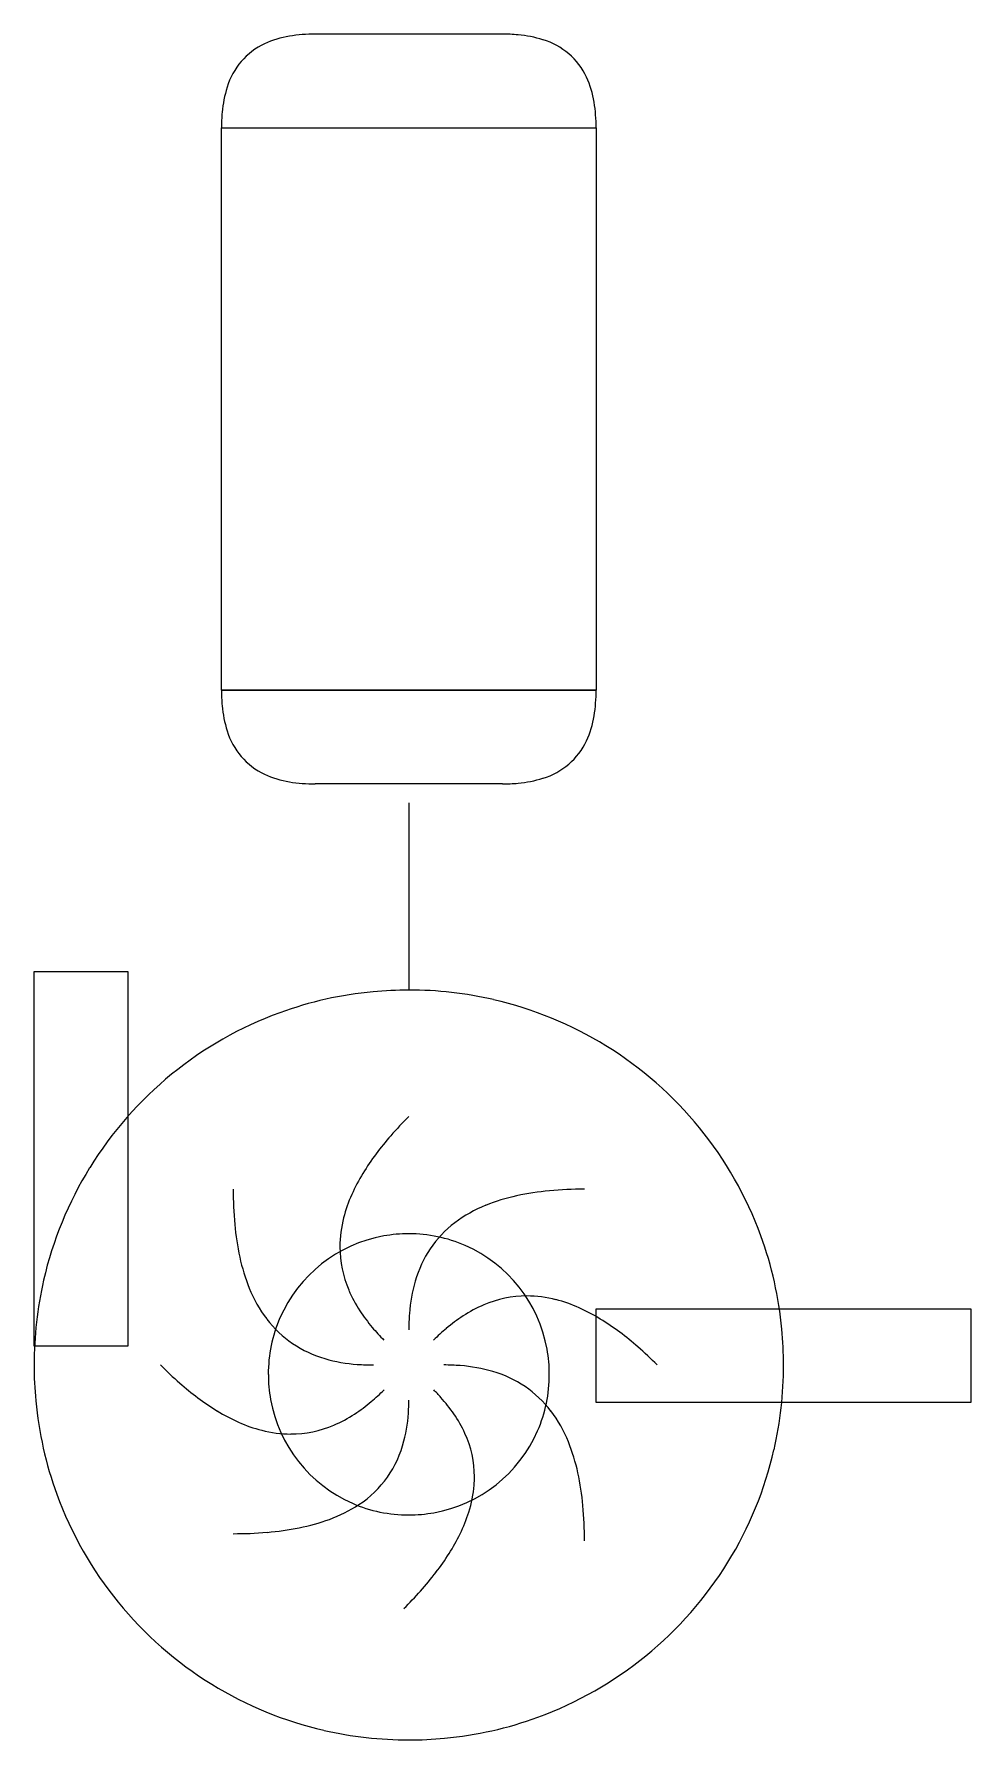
# Model space of a CAD drawing. Extents: x 2.8 to 16, y -2.6 to 21.4.
import ezdxf

# ---------------------------------------------------------------- set-up
doc = ezdxf.new("R2010")
doc.units = 0
doc.layers.add('DEFAULT_255_2_778', color=255, linetype='CONTINUOUS')

msp = doc.modelspace()

# ---------------------------------------------------------------- linework, layer by layer
at = {"layer": 'DEFAULT_255_2_778'}
for p, q in [((9.393, 21.431), (6.747, 21.431)), ((5.424, 12.171), (5.424, 20.108)), ((5.424, 20.108), (10.716, 20.108)), ((5.424, 20.108), (10.716, 20.108)), ((10.716, 20.108), (10.716, 12.171)), ((10.716, 12.171), (5.424, 12.171)), ((5.424, 12.171), (10.716, 12.171)), ((9.393, 10.848), (6.747, 10.848)), ((8.07, 10.583), (8.07, 7.938)), ((2.778, 8.202), (4.101, 8.202)), ((2.778, 2.91), (2.778, 8.202)), ((4.101, 8.202), (4.101, 2.91)), ((10.716, 3.44), (16.007, 3.44)), ((10.716, 2.117), (10.716, 3.44)), ((16.007, 3.44), (16.007, 2.117)), ((4.101, 2.91), (2.778, 2.91)), ((2.778, 2.646), (2.778, 2.646)), ((6.085, 2.514), (6.085, 2.514)), ((16.007, 2.117), (10.716, 2.117))]:
    msp.add_line(p, q, dxfattribs=at)
for centre, radius, start, end in [((6.734, 19.31), 2.121, 89.6513, 99.4995), ((9.397, 19.107), 2.324, 84.6973, 90.1145), ((6.451, 20.401), 0.987, 115.0053, 163.5305), ((6.604, 20.059), 1.362, 99.3162, 114.7839), ((9.471, 19.8), 1.627, 72.349, 85.037), ((9.685, 20.405), 0.987, 25.0077, 73.5324), ((9.343, 20.251), 1.361, 9.3169, 24.7856), ((7.055, 20.187), 1.627, 162.3478, 175.0366), ((8.594, 20.121), 2.121, 359.6512, 9.5003), ((7.748, 20.113), 2.324, 174.6969, 180.1145), ((7.748, 12.166), 2.324, 179.8855, 185.3031), ((8.594, 12.158), 2.121, 350.4997, 0.3488), ((7.055, 12.092), 1.627, 184.9634, 197.6522), ((9.343, 12.028), 1.361, 335.2144, 350.6831), ((6.451, 11.879), 0.987, 196.4695, 244.9947), ((9.685, 11.875), 0.987, 286.4676, 334.9923), ((6.604, 12.221), 1.362, 245.2161, 260.6838), ((6.734, 12.969), 2.121, 260.5005, 270.3487), ((9.397, 13.172), 2.324, 269.8855, 275.3027), ((9.471, 12.479), 1.627, 274.963, 287.651), ((8.056, 2.654), 5.283, 95.3311, 110.027), ((8.069, 2.533), 5.404, 89.9908, 95.3519), ((8.074, 2.593), 5.345, 77.0929, 90.0427), ((8.091, 2.677), 5.258, 58.3176, 77.067), ((8.061, 2.654), 5.285, 110.0832, 148.3283), ((8.078, 2.654), 5.285, 20.0831, 58.3278), ((11.961, 2.252), 5.51, 134.9251, 138.8003), ((11.097, 3.008), 4.362, 138.7976, 143.1216), ((10.353, 3.564), 3.433, 143.0926, 148.6569), ((8.038, 2.667), 5.259, 148.3181, 167.0674), ((9.694, 3.964), 2.662, 148.6194, 155.8944), ((10.875, 5.113), 5.286, 179.8601, 185.24), ((10.398, 1.326), 3.794, 95.1937, 102.2541), ((10.537, -0.159), 5.286, 89.8601, 95.24), ((9.15, 4.206), 2.068, 155.8555, 165.485), ((9.863, 3.135), 1.901, 111.8452, 126.9835), ((10.158, 2.413), 2.681, 102.1785, 111.9724), ((9.39, 4.974), 3.794, 185.1937, 192.2541), ((8.751, 4.308), 1.655, 165.4354, 179.8059), ((9.669, 3.408), 1.566, 127.3459, 164.3553), ((8.065, 2.518), 1.98, 100.1815, 156.4279), ((8.069, 2.486), 2.012, 89.9713, 100.1246), ((8.073, 2.512), 1.986, 66.4826, 90.0991), ((8.078, 2.66), 5.283, 5.3311, 20.0269), ((8.303, 4.734), 2.681, 192.1785, 201.9724), ((8.643, 4.316), 1.547, 180.0988, 203.2675), ((8.074, 2.518), 1.98, 10.1814, 66.4261), ((8.123, 2.65), 5.345, 167.0933, 180.0428), ((7.581, 4.439), 1.901, 201.8452, 216.9835), ((8.962, 4.447), 1.892, 203.1132, 213.1781), ((10.301, 3.209), 2.229, 163.8044, 175.7801), ((9.739, 2.073), 1.547, 90.0988, 113.2675), ((9.731, 1.965), 1.655, 75.4354, 89.8059), ((9.35, 4.699), 2.355, 213.1276, 220.2765), ((10.975, 3.145), 2.905, 175.5088, 180.0663), ((9.871, 1.754), 1.892, 113.1132, 123.1781), ((9.629, 1.566), 2.068, 65.8555, 75.485), ((9.387, 1.022), 2.662, 58.6194, 65.8944), ((7.308, 4.245), 1.566, 217.3459, 254.3553), ((8.072, 2.517), 1.987, 156.4841, 180.0993), ((9.76, 5.043), 2.89, 220.2223, 225.0726), ((10.466, 0.956), 2.89, 130.2223, 135.0726), ((10.122, 1.366), 2.355, 123.1276, 130.2765), ((8.988, 0.363), 3.433, 53.0926, 58.6569), ((7.957, 2.647), 5.404, 359.9908, 5.3519), ((8.432, -0.381), 4.362, 48.7976, 53.1216), ((7.676, -1.245), 5.51, 44.9251, 48.8003), ((7.507, 4.877), 2.229, 253.8044, 265.7801), ((7.57, 5.551), 2.905, 265.5088, 270.0663), ((8.042, 2.515), 2.012, 359.9713, 10.1245), ((8.182, 2.645), 5.404, 179.9908, 185.3521), ((8.464, 6.538), 5.511, 224.9267, 228.8016), ((8.097, 2.513), 2.011, 179.9714, 190.1254), ((8.569, -0.259), 2.905, 85.5088, 90.0663), ((8.633, 0.414), 2.229, 73.8044, 85.7801), ((8.832, 1.046), 1.566, 37.3459, 74.3553), ((8.068, 2.51), 1.986, 336.4829, 0.099), ((8.017, 2.642), 5.345, 347.093, 0.0427), ((7.708, 5.674), 4.363, 228.799, 233.1227), ((7.152, 4.929), 3.434, 233.0938, 238.6577), ((5.674, 4.335), 2.889, 310.224, 315.0747), ((6.513, 0.385), 2.7, 41.8835, 45.0309), ((6.843, 0.675), 2.26, 34.4759, 41.997), ((8.062, 2.632), 5.283, 185.3313, 200.0275), ((6.752, 4.27), 2.663, 238.6202, 245.8948), ((8.066, 2.509), 1.98, 190.1833, 246.4288), ((6.269, 3.537), 1.892, 293.1139, 303.1794), ((6.017, 3.926), 2.355, 303.1289, 310.2783), ((5.91, 2.11), 2.159, 345.6088, 357.7126), ((5.345, 2.149), 2.725, 357.383, 0.0219), ((7.217, 0.931), 1.808, 24.517, 34.5088), ((8.559, 0.853), 1.901, 21.8452, 36.9835), ((6.511, 3.726), 2.068, 245.8559, 255.4851), ((6.409, 3.326), 1.655, 255.4355, 269.8059), ((6.4, 3.219), 1.547, 270.0986, 293.2681), ((8.074, 2.509), 1.98, 280.1831, 336.427), ((6.543, 1.932), 1.501, 303.1725, 346.2111), ((7.52, 1.064), 1.477, 0.0693, 24.6912), ((7.837, 0.557), 2.681, 12.1785, 21.9724), ((8.101, 2.625), 5.259, 328.3178, 347.067), ((7.483, 1.066), 1.514, 355.6661, 359.9865), ((6.75, 0.318), 3.794, 5.1937, 12.2541), ((8.062, 2.637), 5.285, 200.0838, 238.3286), ((7.287, 1.087), 1.71, 342.4219, 355.445), ((6.265, 2.352), 2.005, 289.9323, 303.2656), ((8.066, 2.516), 1.987, 246.4844, 270.0993), ((8.071, 2.541), 2.011, 269.9713, 280.1253), ((6.819, 1.232), 2.2, 333.8789, 342.5024), ((5.265, 0.178), 5.286, 359.8601, 5.24), ((5.601, 5.86), 5.595, 269.8769, 274.7797), ((5.734, 4.312), 4.042, 274.7315, 281.2564), ((5.969, 3.151), 2.857, 281.1916, 290.0529), ((6.237, 1.515), 2.848, 327.4705, 333.9239), ((5.553, 1.949), 3.658, 322.4615, 327.5014), ((8.078, 2.638), 5.285, 290.0837, 328.3281), ((4.754, 2.562), 4.665, 318.2422, 322.4752), ((3.859, 3.358), 5.863, 314.9415, 318.2642), ((8.049, 2.615), 5.259, 238.3183, 257.0674), ((8.084, 2.638), 5.283, 275.3313, 290.0274), ((8.066, 2.699), 5.345, 257.0933, 270.0427), ((8.071, 2.758), 5.404, 269.9908, 275.3521)]:
    msp.add_arc(centre, radius, start, end, dxfattribs=at)

doc.saveas('drawing.dxf')
